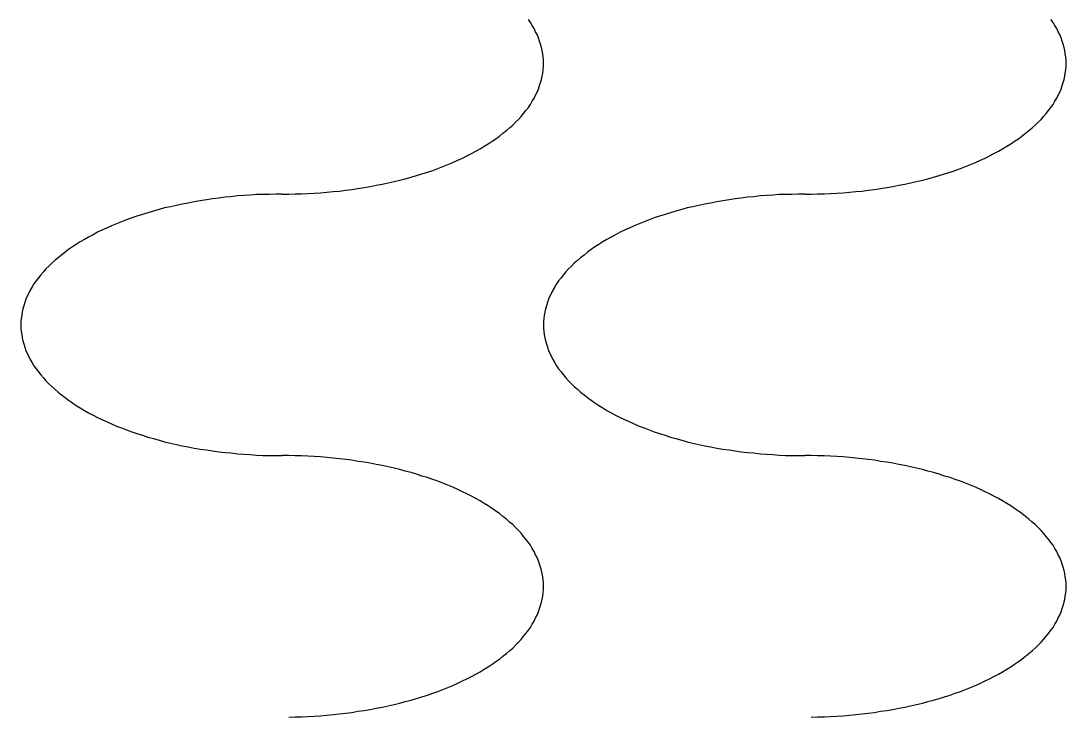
# Model space of a CAD drawing. Extents: x 0 to 40, y 0 to 70.
# Drawn here: x 29.6 to 30, y 48.6 to 48.8662 of the extents above; entities that cross this region are included whole.
import ezdxf

# ---------------------------------------------------------------- set-up
doc = ezdxf.new("R2010")
doc.units = 0
doc.layers.add('AL_FOIL', color=2, linetype='CONTINUOUS')

msp = doc.modelspace()

# ---------------------------------------------------------------- linework, layer by layer
at = {"layer": 'AL_FOIL'}
for p, q in [((29.795, 48.8657), (29.7942, 48.8668)), ((29.7957, 48.8645), (29.795, 48.8657)), ((29.7964, 48.8633), (29.7957, 48.8645)), ((29.995, 48.8657), (29.9942, 48.8668)), ((29.9957, 48.8645), (29.995, 48.8657)), ((29.9964, 48.8633), (29.9957, 48.8645)), ((29.797, 48.8621), (29.7964, 48.8633)), ((29.7976, 48.861), (29.797, 48.8621)), ((29.7981, 48.8598), (29.7976, 48.861)), ((29.997, 48.8621), (29.9964, 48.8633)), ((29.9976, 48.861), (29.997, 48.8621)), ((29.9981, 48.8598), (29.9976, 48.861)), ((29.7985, 48.8585), (29.7981, 48.8598)), ((29.7989, 48.8573), (29.7985, 48.8585)), ((29.7992, 48.8561), (29.7989, 48.8573)), ((29.7995, 48.8549), (29.7992, 48.8561)), ((29.9985, 48.8585), (29.9981, 48.8598)), ((29.9989, 48.8573), (29.9985, 48.8585)), ((29.9992, 48.8561), (29.9989, 48.8573)), ((29.9995, 48.8549), (29.9992, 48.8561)), ((29.7997, 48.8537), (29.7995, 48.8549)), ((29.7999, 48.8525), (29.7997, 48.8537)), ((29.8, 48.8512), (29.7999, 48.8525)), ((29.9997, 48.8537), (29.9995, 48.8549)), ((29.9999, 48.8525), (29.9997, 48.8537)), ((30, 48.8512), (29.9999, 48.8525)), ((29.7999, 48.8475), (29.8, 48.8488)), ((29.8, 48.85), (29.8, 48.8512)), ((29.8, 48.8488), (29.8, 48.85)), ((29.9999, 48.8475), (30, 48.8488)), ((30, 48.85), (30, 48.8512)), ((30, 48.8488), (30, 48.85)), ((29.7992, 48.8439), (29.7995, 48.8451)), ((29.7995, 48.8451), (29.7997, 48.8463)), ((29.7997, 48.8463), (29.7999, 48.8475)), ((29.9992, 48.8439), (29.9995, 48.8451)), ((29.9995, 48.8451), (29.9997, 48.8463)), ((29.9997, 48.8463), (29.9999, 48.8475)), ((29.7976, 48.839), (29.7981, 48.8402)), ((29.7981, 48.8402), (29.7985, 48.8415)), ((29.7985, 48.8415), (29.7989, 48.8427)), ((29.7989, 48.8427), (29.7992, 48.8439)), ((29.9976, 48.839), (29.9981, 48.8402)), ((29.9981, 48.8402), (29.9985, 48.8415)), ((29.9985, 48.8415), (29.9989, 48.8427)), ((29.9989, 48.8427), (29.9992, 48.8439)), ((29.7957, 48.8355), (29.7964, 48.8367)), ((29.7964, 48.8367), (29.797, 48.8379)), ((29.797, 48.8379), (29.7976, 48.839)), ((29.9957, 48.8355), (29.9964, 48.8367)), ((29.9964, 48.8367), (29.997, 48.8379)), ((29.997, 48.8379), (29.9976, 48.839)), ((29.7924, 48.8309), (29.7933, 48.832)), ((29.7933, 48.832), (29.7942, 48.8332)), ((29.7942, 48.8332), (29.795, 48.8343)), ((29.795, 48.8343), (29.7957, 48.8355)), ((29.9924, 48.8309), (29.9933, 48.832)), ((29.9933, 48.832), (29.9942, 48.8332)), ((29.9942, 48.8332), (29.995, 48.8343)), ((29.995, 48.8343), (29.9957, 48.8355)), ((29.7893, 48.8275), (29.7904, 48.8286)), ((29.7904, 48.8286), (29.7914, 48.8297)), ((29.7914, 48.8297), (29.7924, 48.8309)), ((29.9893, 48.8275), (29.9904, 48.8286)), ((29.9904, 48.8286), (29.9914, 48.8297)), ((29.9914, 48.8297), (29.9924, 48.8309)), ((29.7845, 48.8233), (29.7858, 48.8243)), ((29.7858, 48.8243), (29.787, 48.8254)), ((29.787, 48.8254), (29.7882, 48.8264)), ((29.7882, 48.8264), (29.7893, 48.8275)), ((29.9845, 48.8233), (29.9858, 48.8243)), ((29.9858, 48.8243), (29.987, 48.8254)), ((29.987, 48.8254), (29.9882, 48.8264)), ((29.9882, 48.8264), (29.9893, 48.8275)), ((29.7788, 48.8192), (29.7803, 48.8202)), ((29.7803, 48.8202), (29.7818, 48.8212)), ((29.7818, 48.8212), (29.7831, 48.8222)), ((29.7831, 48.8222), (29.7845, 48.8233)), ((29.9788, 48.8192), (29.9803, 48.8202)), ((29.9803, 48.8202), (29.9818, 48.8212)), ((29.9818, 48.8212), (29.9831, 48.8222)), ((29.9831, 48.8222), (29.9845, 48.8233)), ((29.7724, 48.8155), (29.7741, 48.8164)), ((29.7741, 48.8164), (29.7757, 48.8173)), ((29.7757, 48.8173), (29.7773, 48.8183)), ((29.7773, 48.8183), (29.7788, 48.8192)), ((29.9724, 48.8155), (29.9741, 48.8164)), ((29.9741, 48.8164), (29.9757, 48.8173)), ((29.9757, 48.8173), (29.9773, 48.8183)), ((29.9773, 48.8183), (29.9788, 48.8192)), ((29.7634, 48.8113), (29.7653, 48.8121)), ((29.7653, 48.8121), (29.7672, 48.813)), ((29.7672, 48.813), (29.769, 48.8138)), ((29.769, 48.8138), (29.7707, 48.8146)), ((29.7707, 48.8146), (29.7724, 48.8155)), ((29.9634, 48.8113), (29.9653, 48.8121)), ((29.9653, 48.8121), (29.9672, 48.813)), ((29.9672, 48.813), (29.969, 48.8138)), ((29.969, 48.8138), (29.9707, 48.8146)), ((29.9707, 48.8146), (29.9724, 48.8155)), ((29.7535, 48.8078), (29.7556, 48.8084)), ((29.7556, 48.8084), (29.7576, 48.8091)), ((29.7576, 48.8091), (29.7596, 48.8098)), ((29.7596, 48.8098), (29.7615, 48.8106)), ((29.7615, 48.8106), (29.7634, 48.8113)), ((29.9535, 48.8078), (29.9556, 48.8084)), ((29.9556, 48.8084), (29.9576, 48.8091)), ((29.9576, 48.8091), (29.9596, 48.8098)), ((29.9596, 48.8098), (29.9615, 48.8106)), ((29.9615, 48.8106), (29.9634, 48.8113)), ((29.7383, 48.8038), (29.7405, 48.8043)), ((29.7405, 48.8043), (29.7428, 48.8048)), ((29.7428, 48.8048), (29.745, 48.8053)), ((29.745, 48.8053), (29.7471, 48.8059)), ((29.7471, 48.8059), (29.7493, 48.8065)), ((29.7493, 48.8065), (29.7514, 48.8071)), ((29.7514, 48.8071), (29.7535, 48.8078)), ((29.9383, 48.8038), (29.9405, 48.8043)), ((29.9405, 48.8043), (29.9428, 48.8048)), ((29.9428, 48.8048), (29.945, 48.8053)), ((29.945, 48.8053), (29.9471, 48.8059)), ((29.9471, 48.8059), (29.9493, 48.8065)), ((29.9493, 48.8065), (29.9514, 48.8071)), ((29.9514, 48.8071), (29.9535, 48.8078)), ((29.6975, 48.8), (29.6951, 48.7999)), ((29.7, 48.8), (29.6975, 48.8)), ((29.7, 48.8), (29.7025, 48.8)), ((29.7025, 48.8), (29.7049, 48.8001)), ((29.7049, 48.8001), (29.7074, 48.8001)), ((29.7074, 48.8001), (29.7098, 48.8002)), ((29.7098, 48.8002), (29.7122, 48.8004)), ((29.7122, 48.8004), (29.7147, 48.8005)), ((29.7147, 48.8005), (29.7171, 48.8007)), ((29.7171, 48.8007), (29.7195, 48.801)), ((29.7195, 48.801), (29.7219, 48.8012)), ((29.7219, 48.8012), (29.7243, 48.8015)), ((29.7243, 48.8015), (29.7267, 48.8018)), ((29.7267, 48.8018), (29.729, 48.8022)), ((29.729, 48.8022), (29.7314, 48.8025)), ((29.7314, 48.8025), (29.7337, 48.8029)), ((29.7337, 48.8029), (29.736, 48.8034)), ((29.736, 48.8034), (29.7383, 48.8038)), ((29.8975, 48.8), (29.8951, 48.7999)), ((29.9, 48.8), (29.8975, 48.8)), ((29.9, 48.8), (29.9025, 48.8)), ((29.9025, 48.8), (29.9049, 48.8001)), ((29.9049, 48.8001), (29.9074, 48.8001)), ((29.9074, 48.8001), (29.9098, 48.8002)), ((29.9098, 48.8002), (29.9122, 48.8004)), ((29.9122, 48.8004), (29.9147, 48.8005)), ((29.9147, 48.8005), (29.9171, 48.8007)), ((29.9171, 48.8007), (29.9195, 48.801)), ((29.9195, 48.801), (29.9219, 48.8012)), ((29.9219, 48.8012), (29.9243, 48.8015)), ((29.9243, 48.8015), (29.9267, 48.8018)), ((29.9267, 48.8018), (29.929, 48.8022)), ((29.929, 48.8022), (29.9314, 48.8025)), ((29.9314, 48.8025), (29.9337, 48.8029)), ((29.9337, 48.8029), (29.936, 48.8034)), ((29.936, 48.8034), (29.9383, 48.8038)), ((29.6617, 48.7962), (29.6595, 48.7957)), ((29.664, 48.7966), (29.6617, 48.7962)), ((29.6663, 48.7971), (29.664, 48.7966)), ((29.6686, 48.7975), (29.6663, 48.7971)), ((29.671, 48.7978), (29.6686, 48.7975)), ((29.6733, 48.7982), (29.671, 48.7978)), ((29.6757, 48.7985), (29.6733, 48.7982)), ((29.6781, 48.7988), (29.6757, 48.7985)), ((29.6805, 48.799), (29.6781, 48.7988)), ((29.6829, 48.7993), (29.6805, 48.799)), ((29.6853, 48.7995), (29.6829, 48.7993)), ((29.6878, 48.7996), (29.6853, 48.7995)), ((29.6902, 48.7998), (29.6878, 48.7996)), ((29.6926, 48.7999), (29.6902, 48.7998)), ((29.6951, 48.7999), (29.6926, 48.7999)), ((29.8617, 48.7962), (29.8595, 48.7957)), ((29.864, 48.7966), (29.8617, 48.7962)), ((29.8663, 48.7971), (29.864, 48.7966)), ((29.8686, 48.7975), (29.8663, 48.7971)), ((29.871, 48.7978), (29.8686, 48.7975)), ((29.8733, 48.7982), (29.871, 48.7978)), ((29.8757, 48.7985), (29.8733, 48.7982)), ((29.8781, 48.7988), (29.8757, 48.7985)), ((29.8805, 48.799), (29.8781, 48.7988)), ((29.8829, 48.7993), (29.8805, 48.799)), ((29.8853, 48.7995), (29.8829, 48.7993)), ((29.8878, 48.7996), (29.8853, 48.7995)), ((29.8902, 48.7998), (29.8878, 48.7996)), ((29.8926, 48.7999), (29.8902, 48.7998)), ((29.8951, 48.7999), (29.8926, 48.7999)), ((29.6465, 48.7922), (29.6444, 48.7916)), ((29.6486, 48.7929), (29.6465, 48.7922)), ((29.6507, 48.7935), (29.6486, 48.7929)), ((29.6529, 48.7941), (29.6507, 48.7935)), ((29.655, 48.7947), (29.6529, 48.7941)), ((29.6572, 48.7952), (29.655, 48.7947)), ((29.6595, 48.7957), (29.6572, 48.7952)), ((29.8465, 48.7922), (29.8444, 48.7916)), ((29.8486, 48.7929), (29.8465, 48.7922)), ((29.8507, 48.7935), (29.8486, 48.7929)), ((29.8529, 48.7941), (29.8507, 48.7935)), ((29.855, 48.7947), (29.8529, 48.7941)), ((29.8572, 48.7952), (29.855, 48.7947)), ((29.8595, 48.7957), (29.8572, 48.7952)), ((29.6366, 48.7887), (29.6347, 48.7879)), ((29.6385, 48.7894), (29.6366, 48.7887)), ((29.6404, 48.7902), (29.6385, 48.7894)), ((29.6424, 48.7909), (29.6404, 48.7902)), ((29.6444, 48.7916), (29.6424, 48.7909)), ((29.8366, 48.7887), (29.8347, 48.7879)), ((29.8385, 48.7894), (29.8366, 48.7887)), ((29.8404, 48.7902), (29.8385, 48.7894)), ((29.8424, 48.7909), (29.8404, 48.7902)), ((29.8444, 48.7916), (29.8424, 48.7909)), ((29.6276, 48.7845), (29.6259, 48.7836)), ((29.6293, 48.7854), (29.6276, 48.7845)), ((29.631, 48.7862), (29.6293, 48.7854)), ((29.6328, 48.787), (29.631, 48.7862)), ((29.6347, 48.7879), (29.6328, 48.787)), ((29.8276, 48.7845), (29.8259, 48.7836)), ((29.8293, 48.7854), (29.8276, 48.7845)), ((29.831, 48.7862), (29.8293, 48.7854)), ((29.8328, 48.787), (29.831, 48.7862)), ((29.8347, 48.7879), (29.8328, 48.787)), ((29.6212, 48.7808), (29.6197, 48.7798)), ((29.6227, 48.7817), (29.6212, 48.7808)), ((29.6243, 48.7827), (29.6227, 48.7817)), ((29.6259, 48.7836), (29.6243, 48.7827)), ((29.8212, 48.7808), (29.8197, 48.7798)), ((29.8227, 48.7817), (29.8212, 48.7808)), ((29.8243, 48.7827), (29.8227, 48.7817)), ((29.8259, 48.7836), (29.8243, 48.7827)), ((29.6155, 48.7767), (29.6142, 48.7757)), ((29.6169, 48.7778), (29.6155, 48.7767)), ((29.6182, 48.7788), (29.6169, 48.7778)), ((29.6197, 48.7798), (29.6182, 48.7788)), ((29.8155, 48.7767), (29.8142, 48.7757)), ((29.8169, 48.7778), (29.8155, 48.7767)), ((29.8182, 48.7788), (29.8169, 48.7778)), ((29.8197, 48.7798), (29.8182, 48.7788)), ((29.6107, 48.7725), (29.6096, 48.7714)), ((29.6118, 48.7736), (29.6107, 48.7725)), ((29.613, 48.7746), (29.6118, 48.7736)), ((29.6142, 48.7757), (29.613, 48.7746)), ((29.8107, 48.7725), (29.8096, 48.7714)), ((29.8118, 48.7736), (29.8107, 48.7725)), ((29.813, 48.7746), (29.8118, 48.7736)), ((29.8142, 48.7757), (29.813, 48.7746)), ((29.6067, 48.768), (29.6058, 48.7668)), ((29.6076, 48.7691), (29.6067, 48.768)), ((29.6086, 48.7703), (29.6076, 48.7691)), ((29.6096, 48.7714), (29.6086, 48.7703)), ((29.8067, 48.768), (29.8058, 48.7668)), ((29.8076, 48.7691), (29.8067, 48.768)), ((29.8086, 48.7703), (29.8076, 48.7691)), ((29.8096, 48.7714), (29.8086, 48.7703)), ((29.6043, 48.7645), (29.6036, 48.7633)), ((29.605, 48.7657), (29.6043, 48.7645)), ((29.6058, 48.7668), (29.605, 48.7657)), ((29.8043, 48.7645), (29.8036, 48.7633)), ((29.805, 48.7657), (29.8043, 48.7645)), ((29.8058, 48.7668), (29.805, 48.7657)), ((29.6024, 48.761), (29.6019, 48.7598)), ((29.603, 48.7621), (29.6024, 48.761)), ((29.6036, 48.7633), (29.603, 48.7621)), ((29.8024, 48.761), (29.8019, 48.7598)), ((29.803, 48.7621), (29.8024, 48.761)), ((29.8036, 48.7633), (29.803, 48.7621)), ((29.6008, 48.7561), (29.6005, 48.7549)), ((29.6011, 48.7573), (29.6008, 48.7561)), ((29.6015, 48.7585), (29.6011, 48.7573)), ((29.6019, 48.7598), (29.6015, 48.7585)), ((29.8008, 48.7561), (29.8005, 48.7549)), ((29.8011, 48.7573), (29.8008, 48.7561)), ((29.8015, 48.7585), (29.8011, 48.7573)), ((29.8019, 48.7598), (29.8015, 48.7585)), ((29.6001, 48.7525), (29.6, 48.7512)), ((29.6003, 48.7537), (29.6001, 48.7525)), ((29.6005, 48.7549), (29.6003, 48.7537)), ((29.8001, 48.7525), (29.8, 48.7512)), ((29.8003, 48.7537), (29.8001, 48.7525)), ((29.8005, 48.7549), (29.8003, 48.7537)), ((29.6, 48.7512), (29.6, 48.75)), ((29.6, 48.75), (29.6, 48.7488)), ((29.6, 48.7488), (29.6001, 48.7475)), ((29.8, 48.7512), (29.8, 48.75)), ((29.8, 48.75), (29.8, 48.7488)), ((29.8, 48.7488), (29.8001, 48.7475)), ((29.6001, 48.7475), (29.6003, 48.7463)), ((29.6003, 48.7463), (29.6005, 48.7451)), ((29.6005, 48.7451), (29.6008, 48.7439)), ((29.8001, 48.7475), (29.8003, 48.7463)), ((29.8003, 48.7463), (29.8005, 48.7451)), ((29.8005, 48.7451), (29.8008, 48.7439)), ((29.6008, 48.7439), (29.6011, 48.7427)), ((29.6011, 48.7427), (29.6015, 48.7415)), ((29.6015, 48.7415), (29.6019, 48.7402)), ((29.6019, 48.7402), (29.6024, 48.739)), ((29.8008, 48.7439), (29.8011, 48.7427)), ((29.8011, 48.7427), (29.8015, 48.7415)), ((29.8015, 48.7415), (29.8019, 48.7402)), ((29.8019, 48.7402), (29.8024, 48.739)), ((29.6024, 48.739), (29.603, 48.7379)), ((29.603, 48.7379), (29.6036, 48.7367)), ((29.6036, 48.7367), (29.6043, 48.7355)), ((29.8024, 48.739), (29.803, 48.7379)), ((29.803, 48.7379), (29.8036, 48.7367)), ((29.8036, 48.7367), (29.8043, 48.7355)), ((29.6043, 48.7355), (29.605, 48.7343)), ((29.605, 48.7343), (29.6058, 48.7332)), ((29.6058, 48.7332), (29.6067, 48.732)), ((29.6067, 48.732), (29.6076, 48.7309)), ((29.8043, 48.7355), (29.805, 48.7343)), ((29.805, 48.7343), (29.8058, 48.7332)), ((29.8058, 48.7332), (29.8067, 48.732)), ((29.8067, 48.732), (29.8076, 48.7309)), ((29.6076, 48.7309), (29.6086, 48.7297)), ((29.6086, 48.7297), (29.6096, 48.7286)), ((29.6096, 48.7286), (29.6107, 48.7275)), ((29.8076, 48.7309), (29.8086, 48.7297)), ((29.8086, 48.7297), (29.8096, 48.7286)), ((29.8096, 48.7286), (29.8107, 48.7275)), ((29.6107, 48.7275), (29.6118, 48.7264)), ((29.6118, 48.7264), (29.613, 48.7254)), ((29.613, 48.7254), (29.6142, 48.7243)), ((29.6142, 48.7243), (29.6155, 48.7233)), ((29.8107, 48.7275), (29.8118, 48.7264)), ((29.8118, 48.7264), (29.813, 48.7254)), ((29.813, 48.7254), (29.8142, 48.7243)), ((29.8142, 48.7243), (29.8155, 48.7233)), ((29.6155, 48.7233), (29.6169, 48.7222)), ((29.6169, 48.7222), (29.6182, 48.7212)), ((29.6182, 48.7212), (29.6197, 48.7202)), ((29.6197, 48.7202), (29.6212, 48.7192)), ((29.8155, 48.7233), (29.8169, 48.7222)), ((29.8169, 48.7222), (29.8182, 48.7212)), ((29.8182, 48.7212), (29.8197, 48.7202)), ((29.8197, 48.7202), (29.8212, 48.7192)), ((29.6212, 48.7192), (29.6227, 48.7183)), ((29.6227, 48.7183), (29.6243, 48.7173)), ((29.6243, 48.7173), (29.6259, 48.7164)), ((29.6259, 48.7164), (29.6276, 48.7155)), ((29.8212, 48.7192), (29.8227, 48.7183)), ((29.8227, 48.7183), (29.8243, 48.7173)), ((29.8243, 48.7173), (29.8259, 48.7164)), ((29.8259, 48.7164), (29.8276, 48.7155)), ((29.6276, 48.7155), (29.6293, 48.7146)), ((29.6293, 48.7146), (29.631, 48.7138)), ((29.631, 48.7138), (29.6328, 48.713)), ((29.6328, 48.713), (29.6347, 48.7121)), ((29.6347, 48.7121), (29.6366, 48.7113)), ((29.8276, 48.7155), (29.8293, 48.7146)), ((29.8293, 48.7146), (29.831, 48.7138)), ((29.831, 48.7138), (29.8328, 48.713)), ((29.8328, 48.713), (29.8347, 48.7121)), ((29.8347, 48.7121), (29.8366, 48.7113)), ((29.6366, 48.7113), (29.6385, 48.7106)), ((29.6385, 48.7106), (29.6404, 48.7098)), ((29.6404, 48.7098), (29.6424, 48.7091)), ((29.6424, 48.7091), (29.6444, 48.7084)), ((29.6444, 48.7084), (29.6465, 48.7078)), ((29.8366, 48.7113), (29.8385, 48.7106)), ((29.8385, 48.7106), (29.8404, 48.7098)), ((29.8404, 48.7098), (29.8424, 48.7091)), ((29.8424, 48.7091), (29.8444, 48.7084)), ((29.8444, 48.7084), (29.8465, 48.7078)), ((29.6465, 48.7078), (29.6486, 48.7071)), ((29.6486, 48.7071), (29.6507, 48.7065)), ((29.6507, 48.7065), (29.6529, 48.7059)), ((29.6529, 48.7059), (29.655, 48.7053)), ((29.655, 48.7053), (29.6572, 48.7048)), ((29.6572, 48.7048), (29.6595, 48.7043)), ((29.6595, 48.7043), (29.6617, 48.7038)), ((29.8465, 48.7078), (29.8486, 48.7071)), ((29.8486, 48.7071), (29.8507, 48.7065)), ((29.8507, 48.7065), (29.8529, 48.7059)), ((29.8529, 48.7059), (29.855, 48.7053)), ((29.855, 48.7053), (29.8572, 48.7048)), ((29.8572, 48.7048), (29.8595, 48.7043)), ((29.8595, 48.7043), (29.8617, 48.7038)), ((29.6617, 48.7038), (29.664, 48.7034)), ((29.664, 48.7034), (29.6663, 48.7029)), ((29.6663, 48.7029), (29.6686, 48.7025)), ((29.6686, 48.7025), (29.671, 48.7022)), ((29.671, 48.7022), (29.6733, 48.7018)), ((29.6733, 48.7018), (29.6757, 48.7015)), ((29.6757, 48.7015), (29.6781, 48.7012)), ((29.6781, 48.7012), (29.6805, 48.701)), ((29.6805, 48.701), (29.6829, 48.7007)), ((29.6829, 48.7007), (29.6853, 48.7005)), ((29.6853, 48.7005), (29.6878, 48.7004)), ((29.6878, 48.7004), (29.6902, 48.7002)), ((29.6902, 48.7002), (29.6926, 48.7001)), ((29.6926, 48.7001), (29.6951, 48.7001)), ((29.6951, 48.7001), (29.6975, 48.7)), ((29.6975, 48.7), (29.7, 48.7)), ((29.7025, 48.7), (29.7, 48.7)), ((29.7049, 48.6999), (29.7025, 48.7)), ((29.8617, 48.7038), (29.864, 48.7034)), ((29.864, 48.7034), (29.8663, 48.7029)), ((29.8663, 48.7029), (29.8686, 48.7025)), ((29.8686, 48.7025), (29.871, 48.7022)), ((29.871, 48.7022), (29.8733, 48.7018)), ((29.8733, 48.7018), (29.8757, 48.7015)), ((29.8757, 48.7015), (29.8781, 48.7012)), ((29.8781, 48.7012), (29.8805, 48.701)), ((29.8805, 48.701), (29.8829, 48.7007)), ((29.8829, 48.7007), (29.8853, 48.7005)), ((29.8853, 48.7005), (29.8878, 48.7004)), ((29.8878, 48.7004), (29.8902, 48.7002)), ((29.8902, 48.7002), (29.8926, 48.7001)), ((29.8926, 48.7001), (29.8951, 48.7001)), ((29.8951, 48.7001), (29.8975, 48.7)), ((29.8975, 48.7), (29.9, 48.7)), ((29.9025, 48.7), (29.9, 48.7)), ((29.9049, 48.6999), (29.9025, 48.7)), ((29.7074, 48.6999), (29.7049, 48.6999)), ((29.7098, 48.6998), (29.7074, 48.6999)), ((29.7122, 48.6996), (29.7098, 48.6998)), ((29.7147, 48.6995), (29.7122, 48.6996)), ((29.7171, 48.6993), (29.7147, 48.6995)), ((29.7195, 48.699), (29.7171, 48.6993)), ((29.7219, 48.6988), (29.7195, 48.699)), ((29.7243, 48.6985), (29.7219, 48.6988)), ((29.7267, 48.6982), (29.7243, 48.6985)), ((29.729, 48.6978), (29.7267, 48.6982)), ((29.7314, 48.6975), (29.729, 48.6978)), ((29.7337, 48.6971), (29.7314, 48.6975)), ((29.736, 48.6966), (29.7337, 48.6971)), ((29.7383, 48.6962), (29.736, 48.6966)), ((29.7405, 48.6957), (29.7383, 48.6962)), ((29.9074, 48.6999), (29.9049, 48.6999)), ((29.9098, 48.6998), (29.9074, 48.6999)), ((29.9122, 48.6996), (29.9098, 48.6998)), ((29.9147, 48.6995), (29.9122, 48.6996)), ((29.9171, 48.6993), (29.9147, 48.6995)), ((29.9195, 48.699), (29.9171, 48.6993)), ((29.9219, 48.6988), (29.9195, 48.699)), ((29.9243, 48.6985), (29.9219, 48.6988)), ((29.9267, 48.6982), (29.9243, 48.6985)), ((29.929, 48.6978), (29.9267, 48.6982)), ((29.9314, 48.6975), (29.929, 48.6978)), ((29.9337, 48.6971), (29.9314, 48.6975)), ((29.936, 48.6966), (29.9337, 48.6971)), ((29.9383, 48.6962), (29.936, 48.6966)), ((29.9405, 48.6957), (29.9383, 48.6962)), ((29.7428, 48.6952), (29.7405, 48.6957)), ((29.745, 48.6947), (29.7428, 48.6952)), ((29.7471, 48.6941), (29.745, 48.6947)), ((29.7493, 48.6935), (29.7471, 48.6941)), ((29.7514, 48.6929), (29.7493, 48.6935)), ((29.7535, 48.6922), (29.7514, 48.6929)), ((29.7556, 48.6916), (29.7535, 48.6922)), ((29.9428, 48.6952), (29.9405, 48.6957)), ((29.945, 48.6947), (29.9428, 48.6952)), ((29.9471, 48.6941), (29.945, 48.6947)), ((29.9493, 48.6935), (29.9471, 48.6941)), ((29.9514, 48.6929), (29.9493, 48.6935)), ((29.9535, 48.6922), (29.9514, 48.6929)), ((29.9556, 48.6916), (29.9535, 48.6922)), ((29.7576, 48.6909), (29.7556, 48.6916)), ((29.7596, 48.6902), (29.7576, 48.6909)), ((29.7615, 48.6894), (29.7596, 48.6902)), ((29.7634, 48.6887), (29.7615, 48.6894)), ((29.7653, 48.6879), (29.7634, 48.6887)), ((29.9576, 48.6909), (29.9556, 48.6916)), ((29.9596, 48.6902), (29.9576, 48.6909)), ((29.9615, 48.6894), (29.9596, 48.6902)), ((29.9634, 48.6887), (29.9615, 48.6894)), ((29.9653, 48.6879), (29.9634, 48.6887)), ((29.7672, 48.687), (29.7653, 48.6879)), ((29.769, 48.6862), (29.7672, 48.687)), ((29.7707, 48.6854), (29.769, 48.6862)), ((29.7724, 48.6845), (29.7707, 48.6854)), ((29.7741, 48.6836), (29.7724, 48.6845)), ((29.9672, 48.687), (29.9653, 48.6879)), ((29.969, 48.6862), (29.9672, 48.687)), ((29.9707, 48.6854), (29.969, 48.6862)), ((29.9724, 48.6845), (29.9707, 48.6854)), ((29.9741, 48.6836), (29.9724, 48.6845)), ((29.7757, 48.6827), (29.7741, 48.6836)), ((29.7773, 48.6817), (29.7757, 48.6827)), ((29.7788, 48.6808), (29.7773, 48.6817)), ((29.7803, 48.6798), (29.7788, 48.6808)), ((29.9757, 48.6827), (29.9741, 48.6836)), ((29.9773, 48.6817), (29.9757, 48.6827)), ((29.9788, 48.6808), (29.9773, 48.6817)), ((29.9803, 48.6798), (29.9788, 48.6808)), ((29.7818, 48.6788), (29.7803, 48.6798)), ((29.7831, 48.6778), (29.7818, 48.6788)), ((29.7845, 48.6767), (29.7831, 48.6778)), ((29.7858, 48.6757), (29.7845, 48.6767)), ((29.9818, 48.6788), (29.9803, 48.6798)), ((29.9831, 48.6778), (29.9818, 48.6788)), ((29.9845, 48.6767), (29.9831, 48.6778)), ((29.9858, 48.6757), (29.9845, 48.6767)), ((29.787, 48.6746), (29.7858, 48.6757)), ((29.7882, 48.6736), (29.787, 48.6746)), ((29.7893, 48.6725), (29.7882, 48.6736)), ((29.7904, 48.6714), (29.7893, 48.6725)), ((29.987, 48.6746), (29.9858, 48.6757)), ((29.9882, 48.6736), (29.987, 48.6746)), ((29.9893, 48.6725), (29.9882, 48.6736)), ((29.9904, 48.6714), (29.9893, 48.6725)), ((29.7914, 48.6703), (29.7904, 48.6714)), ((29.7924, 48.6691), (29.7914, 48.6703)), ((29.7933, 48.668), (29.7924, 48.6691)), ((29.7942, 48.6668), (29.7933, 48.668)), ((29.9914, 48.6703), (29.9904, 48.6714)), ((29.9924, 48.6691), (29.9914, 48.6703)), ((29.9933, 48.668), (29.9924, 48.6691)), ((29.9942, 48.6668), (29.9933, 48.668)), ((29.795, 48.6657), (29.7942, 48.6668)), ((29.7957, 48.6645), (29.795, 48.6657)), ((29.7964, 48.6633), (29.7957, 48.6645)), ((29.995, 48.6657), (29.9942, 48.6668)), ((29.9957, 48.6645), (29.995, 48.6657)), ((29.9964, 48.6633), (29.9957, 48.6645)), ((29.797, 48.6621), (29.7964, 48.6633)), ((29.7976, 48.661), (29.797, 48.6621)), ((29.7981, 48.6598), (29.7976, 48.661)), ((29.997, 48.6621), (29.9964, 48.6633)), ((29.9976, 48.661), (29.997, 48.6621)), ((29.9981, 48.6598), (29.9976, 48.661)), ((29.7985, 48.6585), (29.7981, 48.6598)), ((29.7989, 48.6573), (29.7985, 48.6585)), ((29.7992, 48.6561), (29.7989, 48.6573)), ((29.7995, 48.6549), (29.7992, 48.6561)), ((29.9985, 48.6585), (29.9981, 48.6598)), ((29.9989, 48.6573), (29.9985, 48.6585)), ((29.9992, 48.6561), (29.9989, 48.6573)), ((29.9995, 48.6549), (29.9992, 48.6561)), ((29.7997, 48.6537), (29.7995, 48.6549)), ((29.7999, 48.6525), (29.7997, 48.6537)), ((29.8, 48.6512), (29.7999, 48.6525)), ((29.9997, 48.6537), (29.9995, 48.6549)), ((29.9999, 48.6525), (29.9997, 48.6537)), ((30, 48.6512), (29.9999, 48.6525)), ((29.7999, 48.6475), (29.8, 48.6488)), ((29.8, 48.65), (29.8, 48.6512)), ((29.8, 48.6488), (29.8, 48.65)), ((29.9999, 48.6475), (30, 48.6488)), ((30, 48.65), (30, 48.6512)), ((30, 48.6488), (30, 48.65)), ((29.7992, 48.6439), (29.7995, 48.6451)), ((29.7995, 48.6451), (29.7997, 48.6463)), ((29.7997, 48.6463), (29.7999, 48.6475)), ((29.9992, 48.6439), (29.9995, 48.6451)), ((29.9995, 48.6451), (29.9997, 48.6463)), ((29.9997, 48.6463), (29.9999, 48.6475)), ((29.7976, 48.639), (29.7981, 48.6402)), ((29.7981, 48.6402), (29.7985, 48.6415)), ((29.7985, 48.6415), (29.7989, 48.6427)), ((29.7989, 48.6427), (29.7992, 48.6439)), ((29.9976, 48.639), (29.9981, 48.6402)), ((29.9981, 48.6402), (29.9985, 48.6415)), ((29.9985, 48.6415), (29.9989, 48.6427)), ((29.9989, 48.6427), (29.9992, 48.6439)), ((29.7957, 48.6355), (29.7964, 48.6367)), ((29.7964, 48.6367), (29.797, 48.6379)), ((29.797, 48.6379), (29.7976, 48.639)), ((29.9957, 48.6355), (29.9964, 48.6367)), ((29.9964, 48.6367), (29.997, 48.6379)), ((29.997, 48.6379), (29.9976, 48.639)), ((29.7924, 48.6309), (29.7933, 48.632)), ((29.7933, 48.632), (29.7942, 48.6332)), ((29.7942, 48.6332), (29.795, 48.6343)), ((29.795, 48.6343), (29.7957, 48.6355)), ((29.9924, 48.6309), (29.9933, 48.632)), ((29.9933, 48.632), (29.9942, 48.6332)), ((29.9942, 48.6332), (29.995, 48.6343)), ((29.995, 48.6343), (29.9957, 48.6355)), ((29.7893, 48.6275), (29.7904, 48.6286)), ((29.7904, 48.6286), (29.7914, 48.6297)), ((29.7914, 48.6297), (29.7924, 48.6309)), ((29.9893, 48.6275), (29.9904, 48.6286)), ((29.9904, 48.6286), (29.9914, 48.6297)), ((29.9914, 48.6297), (29.9924, 48.6309)), ((29.7845, 48.6233), (29.7858, 48.6243)), ((29.7858, 48.6243), (29.787, 48.6254)), ((29.787, 48.6254), (29.7882, 48.6264)), ((29.7882, 48.6264), (29.7893, 48.6275)), ((29.9845, 48.6233), (29.9858, 48.6243)), ((29.9858, 48.6243), (29.987, 48.6254)), ((29.987, 48.6254), (29.9882, 48.6264)), ((29.9882, 48.6264), (29.9893, 48.6275)), ((29.7788, 48.6192), (29.7803, 48.6202)), ((29.7803, 48.6202), (29.7818, 48.6212)), ((29.7818, 48.6212), (29.7831, 48.6222)), ((29.7831, 48.6222), (29.7845, 48.6233)), ((29.9788, 48.6192), (29.9803, 48.6202)), ((29.9803, 48.6202), (29.9818, 48.6212)), ((29.9818, 48.6212), (29.9831, 48.6222)), ((29.9831, 48.6222), (29.9845, 48.6233)), ((29.7724, 48.6155), (29.7741, 48.6164)), ((29.7741, 48.6164), (29.7757, 48.6173)), ((29.7757, 48.6173), (29.7773, 48.6183)), ((29.7773, 48.6183), (29.7788, 48.6192)), ((29.9724, 48.6155), (29.9741, 48.6164)), ((29.9741, 48.6164), (29.9757, 48.6173)), ((29.9757, 48.6173), (29.9773, 48.6183)), ((29.9773, 48.6183), (29.9788, 48.6192)), ((29.7634, 48.6113), (29.7653, 48.6121)), ((29.7653, 48.6121), (29.7672, 48.613)), ((29.7672, 48.613), (29.769, 48.6138)), ((29.769, 48.6138), (29.7707, 48.6146)), ((29.7707, 48.6146), (29.7724, 48.6155)), ((29.9634, 48.6113), (29.9653, 48.6121)), ((29.9653, 48.6121), (29.9672, 48.613)), ((29.9672, 48.613), (29.969, 48.6138)), ((29.969, 48.6138), (29.9707, 48.6146)), ((29.9707, 48.6146), (29.9724, 48.6155)), ((29.7535, 48.6078), (29.7556, 48.6084)), ((29.7556, 48.6084), (29.7576, 48.6091)), ((29.7576, 48.6091), (29.7596, 48.6098)), ((29.7596, 48.6098), (29.7615, 48.6106)), ((29.7615, 48.6106), (29.7634, 48.6113)), ((29.9535, 48.6078), (29.9556, 48.6084)), ((29.9556, 48.6084), (29.9576, 48.6091)), ((29.9576, 48.6091), (29.9596, 48.6098)), ((29.9596, 48.6098), (29.9615, 48.6106)), ((29.9615, 48.6106), (29.9634, 48.6113)), ((29.7383, 48.6038), (29.7405, 48.6043)), ((29.7405, 48.6043), (29.7428, 48.6048)), ((29.7428, 48.6048), (29.745, 48.6053)), ((29.745, 48.6053), (29.7471, 48.6059)), ((29.7471, 48.6059), (29.7493, 48.6065)), ((29.7493, 48.6065), (29.7514, 48.6071)), ((29.7514, 48.6071), (29.7535, 48.6078)), ((29.9383, 48.6038), (29.9405, 48.6043)), ((29.9405, 48.6043), (29.9428, 48.6048)), ((29.9428, 48.6048), (29.945, 48.6053)), ((29.945, 48.6053), (29.9471, 48.6059)), ((29.9471, 48.6059), (29.9493, 48.6065)), ((29.9493, 48.6065), (29.9514, 48.6071)), ((29.9514, 48.6071), (29.9535, 48.6078)), ((29.7025, 48.6), (29.7049, 48.6001)), ((29.7049, 48.6001), (29.7074, 48.6001)), ((29.7074, 48.6001), (29.7098, 48.6002)), ((29.7098, 48.6002), (29.7122, 48.6004)), ((29.7122, 48.6004), (29.7147, 48.6005)), ((29.7147, 48.6005), (29.7171, 48.6007)), ((29.7171, 48.6007), (29.7195, 48.601)), ((29.7195, 48.601), (29.7219, 48.6012)), ((29.7219, 48.6012), (29.7243, 48.6015)), ((29.7243, 48.6015), (29.7267, 48.6018)), ((29.7267, 48.6018), (29.729, 48.6022)), ((29.729, 48.6022), (29.7314, 48.6025)), ((29.7314, 48.6025), (29.7337, 48.6029)), ((29.7337, 48.6029), (29.736, 48.6034)), ((29.736, 48.6034), (29.7383, 48.6038)), ((29.9025, 48.6), (29.9049, 48.6001)), ((29.9049, 48.6001), (29.9074, 48.6001)), ((29.9074, 48.6001), (29.9098, 48.6002)), ((29.9098, 48.6002), (29.9122, 48.6004)), ((29.9122, 48.6004), (29.9147, 48.6005)), ((29.9147, 48.6005), (29.9171, 48.6007)), ((29.9171, 48.6007), (29.9195, 48.601)), ((29.9195, 48.601), (29.9219, 48.6012)), ((29.9219, 48.6012), (29.9243, 48.6015)), ((29.9243, 48.6015), (29.9267, 48.6018)), ((29.9267, 48.6018), (29.929, 48.6022)), ((29.929, 48.6022), (29.9314, 48.6025)), ((29.9314, 48.6025), (29.9337, 48.6029)), ((29.9337, 48.6029), (29.936, 48.6034)), ((29.936, 48.6034), (29.9383, 48.6038))]:
    msp.add_line(p, q, dxfattribs=at)

doc.saveas('drawing.dxf')
